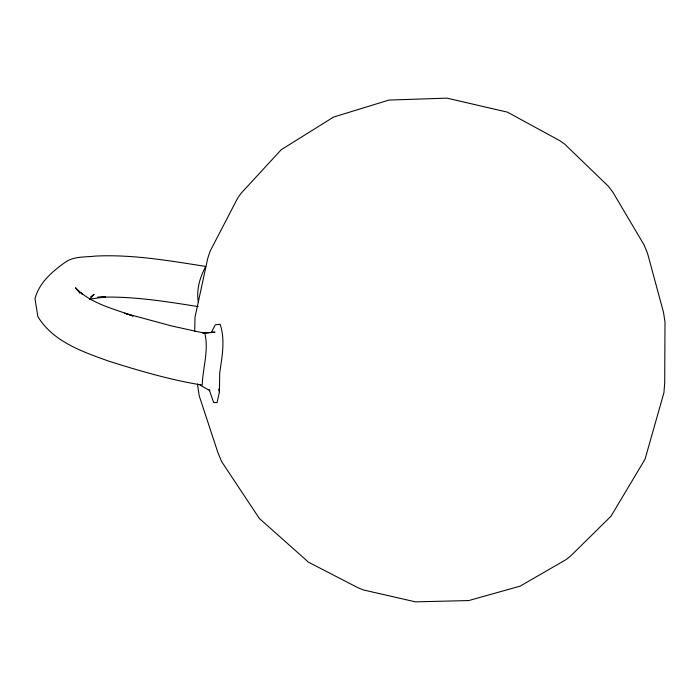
<?xml version="1.0" encoding="UTF-8"?>
<svg xmlns="http://www.w3.org/2000/svg" width="700" height="700" viewBox="0 0 700 700"><rect width="100%" height="100%" fill="white"/><g stroke="black" fill="none" stroke-linecap="round" stroke-linejoin="round"><path stroke-width="1.05" d="M209.204 389.594L213.605 402.439L217.053 402.64L219.415 391.921L219.704 373.012C221.944 357.044 225.487 340.007 220.124 324.301L215.259 324.835L211.391 332.412L202.825 333.252M89.679 299.224L94.115 294.368L90.571 296.931M89.521 299.162L105.543 296.905L97.51 297.325C131.329 295.838 164.938 301.332 198.222 306.609M79.993 293.326L75.478 287.726C90.571 303.59 113.286 308.63 133.14 316.024L124.661 313.25L171.474 325.911L198.135 331.791L204.776 333.069L215.04 332.115L211.452 332.43M198.362 302.146C196.14 290.054 199.911 277.034 205.8 266.446C169.339 260.75 132.528 254.275 95.471 256.078C85.706 257.276 74.725 256.139 66.106 261.651C52.824 271.084 39.314 282.24 35 298.681L37.87 316.601C53.296 341.915 82.67 351.767 109.086 361.27C139.624 370.869 170.616 380.004 202.221 385.088C202.764 367.797 209.02 350.166 204.776 333.069M200.008 385.035L209.79 390.644M81.664 292.863L82.285 294.648M218.627 388.999L219.415 391.921M194.696 331.599L195.002 317.24L207.742 258.335L210.149 251.108L237.773 197.916L241.246 193.13L281.269 149.678L333.594 117.058L388.981 100.065L446.994 98.14L507.412 112.14L559.764 140.656L564.655 144.104L608.335 186.218L612.999 192.386L644.122 245.017L647.561 253.4L663.512 312.384L665 322.131L664.711 382.707L663.924 392.726L645.032 459.218L611.012 516.215L571.06 555.581L566.265 559.484L520.091 586.163L468.72 600.565L415.459 601.86L363.668 590.012L357.945 587.72L308.455 562.17L259.368 518.464L221.638 461.615L217.857 452.463L199.202 395.789L197.479 384.02"/></g></svg>
